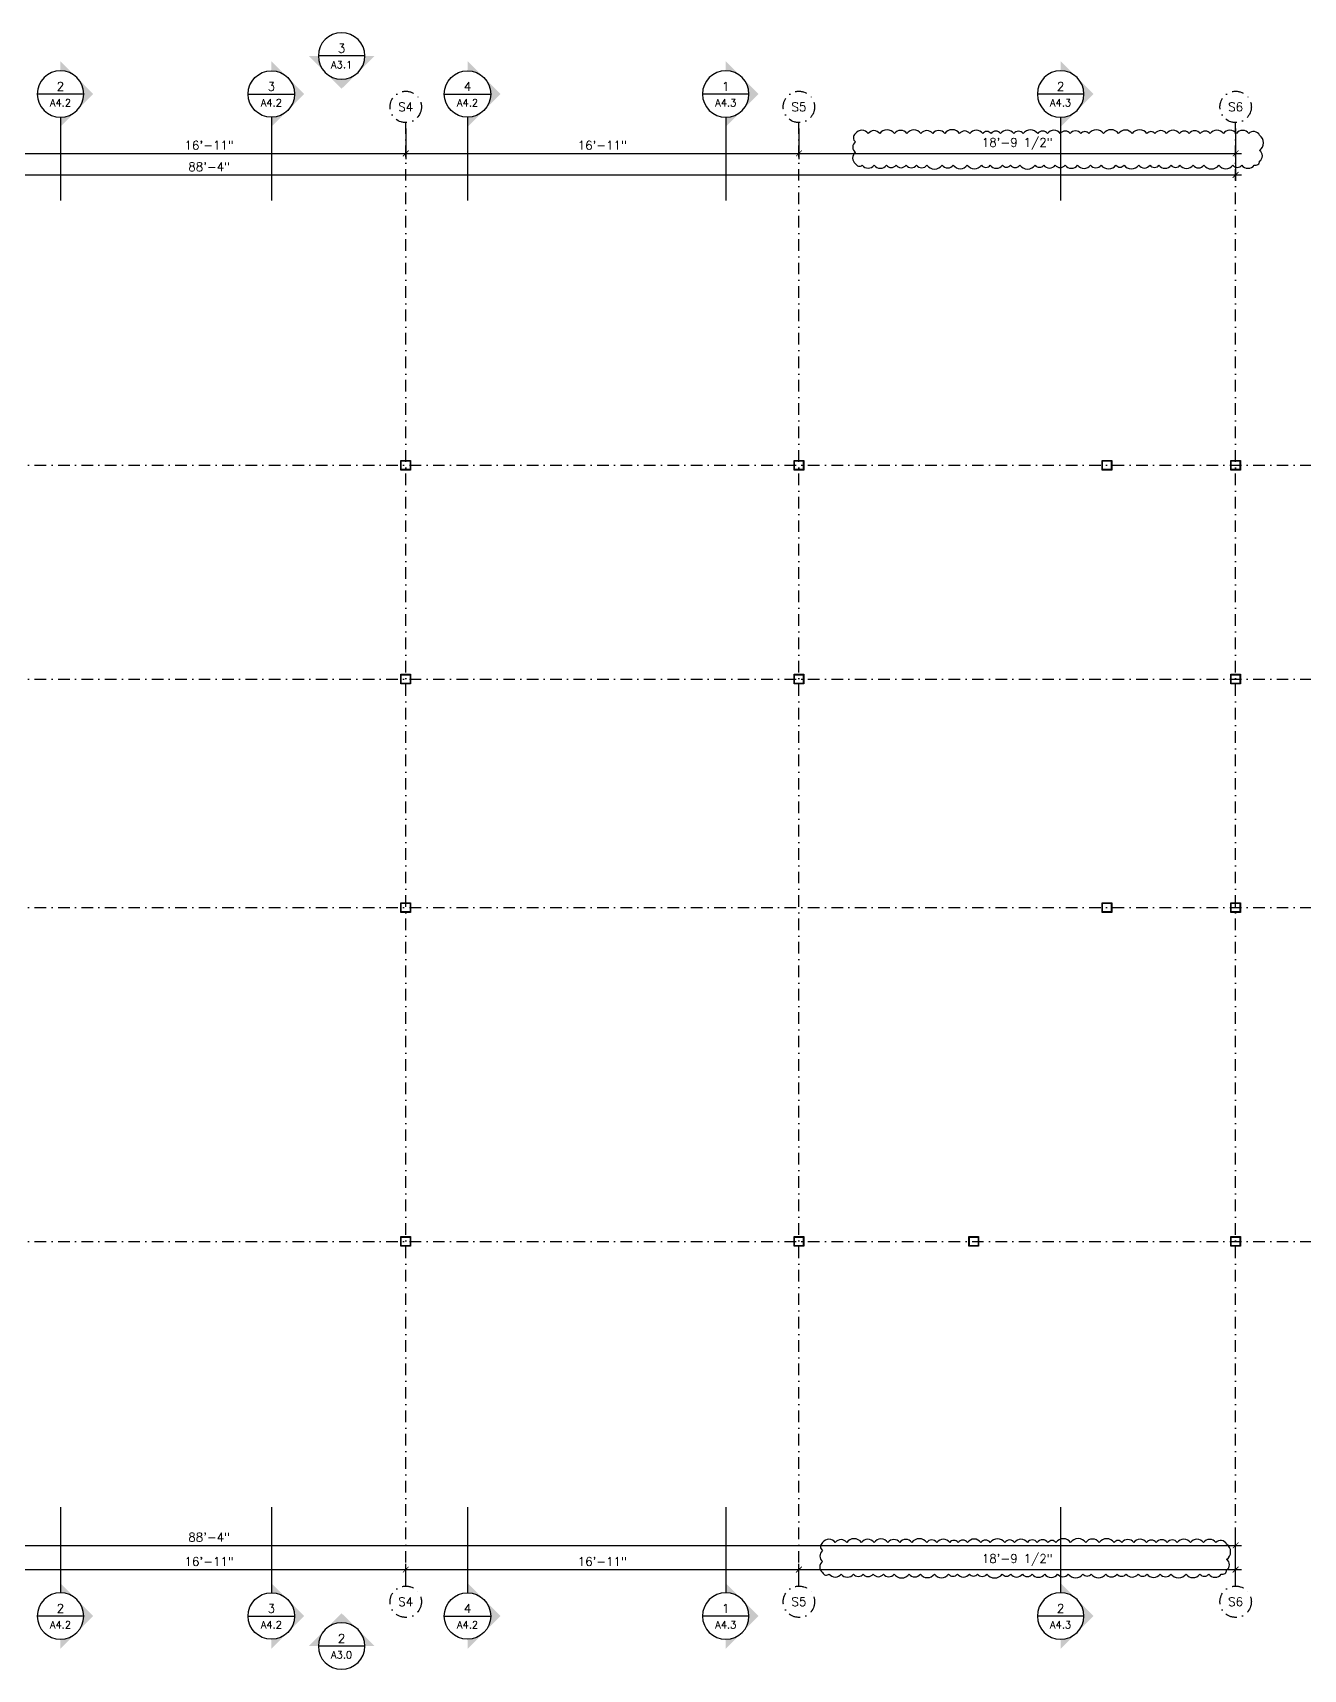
# Model space of a CAD drawing. Header units: inches. Extents: x -5150 to -482, y 8767 to 10802.
# Drawn here: x -4500 to -3844, y 8767 to 9612 of the extents above; entities that cross this region are included whole.
import ezdxf
from ezdxf.enums import TextEntityAlignment as Align

# ---------------------------------------------------------------- set-up
doc = ezdxf.new("R2010")
doc.units = ezdxf.units.IN
doc.header["$LTSCALE"] = 24
doc.header["$MEASUREMENT"] = 0
doc.linetypes.add('DASHDOT', pattern=[1, 0.5, -0.25, 0, -0.25])
for name, color, linetype in [('A-ANNO-DIMS-S', 2, 'Continuous'), ('A-ANNO-REV1', 3, 'Continuous'), ('A-ANNO-TEXT-S', 4, 'Continuous'), ('S-ANNO-SYMB', 1, 'Continuous'), ('S-COL-0', 6, 'Continuous'), ('S-COL-1', 6, 'Continuous'), ('S-COL-2', 6, 'Continuous'), ('S-GRID-STEEL', 1, 'DASHDOT')]:
    doc.layers.add(name, color=color, linetype=linetype)
doc.styles.add('LOWDO_TEXT', font='simplex.shx')
doc.dimstyles.new('LOWDO_DIM_48', dxfattribs={"dimscale": 48, "dimtxt": 0.09375, "dimasz": 0.0625, "dimexe": 0.0625, "dimexo": 0.0625, "dimgap": 0.03125, "dimtad": 1, "dimdec": 3, "dimzin": 3, "dimdsep": 46, "dimlunit": 4, "dimtxsty": 'LOWDO_TEXT', "dimblk1": 'ARCHTICK', "dimblk2": 'ARCHTICK', "dimsah": 1, "dimcen": 0.0625, "dimdle": 0.0625, "dimclrd": 2, "dimclre": 2, "dimclrt": 3, "dimadec": 0, "dimazin": 0, "dimtfac": 1, "dimtdec": 3, "dimtmove": 1, "dimatfit": 3, "dimldrblk": 'ARCHTICK', "dimfxl": 1, "dimfrac": 2, "dimtolj": 1, "dimtzin": 0, "dimarcsym": 0})

# ---------------------------------------------------------------- blocks, each defined once
blk = doc.blocks.new('_ARCHTICK')
at = {"color": 0, "linetype": 'ByBlock', "const_width": 0.15}
blk.add_lwpolyline([(-0.5, -0.5), (0.5, 0.5)], dxfattribs=at)
blk = doc.blocks.new('*D171')
at = {"layer": 'A-ANNO-DIMS-S', "color": 2, "lineweight": -2, "transparency": 16777216}
for p, q in [((-4939.09, 9562.84), (-4939.09, 9546.93)), ((-4713.59, 9562.84), (-4713.59, 9546.93)), ((-4942.09, 9549.93), (-4710.59, 9549.93))]:
    blk.add_line(p, q, dxfattribs=at)
at = {"layer": 'DEFPOINTS', "color": 0, "transparency": 16777216}
for p in [(-4939.09, 9565.84), (-4713.59, 9565.84), (-4713.59, 9549.93), (-4310.34, 9505.84), (-4064.84, 9505.84), (-4064.84, 9496.6)]:
    blk.add_point(p, dxfattribs=at)
at = {"layer": 'A-ANNO-DIMS-S', "color": 2, "lineweight": -2, "transparency": 16777216, "xscale": 3, "yscale": 3, "zscale": 3, "rotation": 180}
blk.add_blockref('_ARCHTICK', (-4939.09, 9549.93), dxfattribs=at)
at = {"layer": 'A-ANNO-DIMS-S', "color": 2, "lineweight": -2, "transparency": 16777216, "xscale": 3, "yscale": 3, "zscale": 3}
blk.add_blockref('_ARCHTICK', (-4713.59, 9549.93), dxfattribs=at)
at = {"layer": 'A-ANNO-DIMS-S', "color": 3, "transparency": 16777216, "insert": (-4826.34, 9554.85), "char_height": 4.5, "attachment_point": 5, "style": 'LOWDO_TEXT'}
blk.add_mtext('\\A1;18\'-9 1/2"', dxfattribs=at)
blk = doc.blocks.new('*D165')
at = {"layer": 'A-ANNO-DIMS-S', "color": 2, "lineweight": -2, "transparency": 16777216}
for p, q in [((-4510.59, 9562.84), (-4510.59, 9546.93)), ((-4307.59, 9562.84), (-4307.59, 9546.93)), ((-4513.59, 9549.93), (-4304.59, 9549.93))]:
    blk.add_line(p, q, dxfattribs=at)
at = {"layer": 'DEFPOINTS', "color": 0, "transparency": 16777216}
for p in [(-4510.59, 9565.84), (-4307.59, 9565.84), (-4307.59, 9549.93), (-4455.34, 8879.32), (-4663.59, 8857.85), (-4455.34, 8857.85)]:
    blk.add_point(p, dxfattribs=at)
at = {"layer": 'A-ANNO-DIMS-S', "color": 2, "lineweight": -2, "transparency": 16777216, "xscale": 3, "yscale": 3, "zscale": 3, "rotation": 180}
blk.add_blockref('_ARCHTICK', (-4510.59, 9549.93), dxfattribs=at)
at = {"layer": 'A-ANNO-DIMS-S', "color": 2, "lineweight": -2, "transparency": 16777216, "xscale": 3, "yscale": 3, "zscale": 3}
blk.add_blockref('_ARCHTICK', (-4307.59, 9549.93), dxfattribs=at)
at = {"layer": 'A-ANNO-DIMS-S', "color": 3, "transparency": 16777216, "insert": (-4409.09, 9554.1), "char_height": 4.5, "attachment_point": 5, "style": 'LOWDO_TEXT'}
blk.add_mtext('\\A1;16\'-11"', dxfattribs=at)
blk = doc.blocks.new('*D166')
at = {"layer": 'A-ANNO-DIMS-S', "color": 2, "lineweight": -2, "transparency": 16777216}
for p, q in [((-4307.59, 9562.84), (-4307.59, 9546.93)), ((-4104.59, 9562.84), (-4104.59, 9546.93)), ((-4310.59, 9549.93), (-4101.59, 9549.93))]:
    blk.add_line(p, q, dxfattribs=at)
at = {"layer": 'DEFPOINTS', "color": 0, "transparency": 16777216}
for p in [(-4307.59, 9565.84), (-4104.59, 9565.84), (-4104.59, 9549.93), (-4302.84, 8879.32), (-4302.84, 8869.85), (-4455.34, 8857.85)]:
    blk.add_point(p, dxfattribs=at)
at = {"layer": 'A-ANNO-DIMS-S', "color": 2, "lineweight": -2, "transparency": 16777216, "xscale": 3, "yscale": 3, "zscale": 3, "rotation": 180}
blk.add_blockref('_ARCHTICK', (-4307.59, 9549.93), dxfattribs=at)
at = {"layer": 'A-ANNO-DIMS-S', "color": 2, "lineweight": -2, "transparency": 16777216, "xscale": 3, "yscale": 3, "zscale": 3}
blk.add_blockref('_ARCHTICK', (-4104.59, 9549.93), dxfattribs=at)
at = {"layer": 'A-ANNO-DIMS-S', "color": 3, "transparency": 16777216, "insert": (-4206.09, 9554.1), "char_height": 4.5, "attachment_point": 5, "style": 'LOWDO_TEXT'}
blk.add_mtext('\\A1;16\'-11"', dxfattribs=at)
blk = doc.blocks.new('*D167')
at = {"layer": 'A-ANNO-DIMS-S', "color": 2, "lineweight": -2, "transparency": 16777216}
for p, q in [((-4104.59, 9562.84), (-4104.59, 9546.93)), ((-3879.09, 9562.84), (-3879.09, 9546.93)), ((-4107.59, 9549.93), (-3876.09, 9549.93))]:
    blk.add_line(p, q, dxfattribs=at)
at = {"layer": 'DEFPOINTS', "color": 0, "transparency": 16777216}
for p in [(-4104.59, 9565.84), (-3879.09, 9565.84), (-3879.09, 9549.93), (-4064.84, 8879.32), (-4302.84, 8869.85), (-4064.84, 8869.85)]:
    blk.add_point(p, dxfattribs=at)
at = {"layer": 'A-ANNO-DIMS-S', "color": 2, "lineweight": -2, "transparency": 16777216, "xscale": 3, "yscale": 3, "zscale": 3, "rotation": 180}
blk.add_blockref('_ARCHTICK', (-4104.59, 9549.93), dxfattribs=at)
at = {"layer": 'A-ANNO-DIMS-S', "color": 2, "lineweight": -2, "transparency": 16777216, "xscale": 3, "yscale": 3, "zscale": 3}
blk.add_blockref('_ARCHTICK', (-3879.09, 9549.93), dxfattribs=at)
at = {"layer": 'A-ANNO-DIMS-S', "color": 3, "transparency": 16777216, "insert": (-3991.84, 9554.85), "char_height": 4.5, "attachment_point": 5, "style": 'LOWDO_TEXT'}
blk.add_mtext('\\A1;18\'-9 1/2"', dxfattribs=at)
blk = doc.blocks.new('*D104')
at = {"layer": 'A-ANNO-DIMS-S', "color": 2, "lineweight": -2, "transparency": 16777216}
for p, q in [((-4513.59, 8818.35), (-4304.59, 8818.35)), ((-4510.59, 8812.85), (-4510.59, 8821.35)), ((-4307.59, 8812.85), (-4307.59, 8821.35))]:
    blk.add_line(p, q, dxfattribs=at)
at = {"layer": 'DEFPOINTS', "color": 0, "transparency": 16777216}
for p in [(-4307.59, 8818.35), (-4510.59, 8809.85), (-4307.59, 8809.85)]:
    blk.add_point(p, dxfattribs=at)
at = {"layer": 'A-ANNO-DIMS-S', "color": 2, "lineweight": -2, "transparency": 16777216, "xscale": 3, "yscale": 3, "zscale": 3, "rotation": 180}
blk.add_blockref('_ARCHTICK', (-4510.59, 8818.35), dxfattribs=at)
at = {"layer": 'A-ANNO-DIMS-S', "color": 2, "lineweight": -2, "transparency": 16777216, "xscale": 3, "yscale": 3, "zscale": 3}
blk.add_blockref('_ARCHTICK', (-4307.59, 8818.35), dxfattribs=at)
at = {"layer": 'A-ANNO-DIMS-S', "color": 3, "transparency": 16777216, "insert": (-4409.09, 8822.53), "char_height": 4.5, "attachment_point": 5, "style": 'LOWDO_TEXT'}
blk.add_mtext('\\A1;16\'-11"', dxfattribs=at)
blk = doc.blocks.new('*D105')
at = {"layer": 'A-ANNO-DIMS-S', "color": 2, "lineweight": -2, "transparency": 16777216}
for p, q in [((-4310.59, 8818.35), (-4101.59, 8818.35)), ((-4307.59, 8812.85), (-4307.59, 8821.35)), ((-4104.59, 8812.85), (-4104.59, 8821.35))]:
    blk.add_line(p, q, dxfattribs=at)
at = {"layer": 'DEFPOINTS', "color": 0, "transparency": 16777216}
for p in [(-4104.59, 8818.35), (-4307.59, 8809.85), (-4104.59, 8809.85)]:
    blk.add_point(p, dxfattribs=at)
at = {"layer": 'A-ANNO-DIMS-S', "color": 2, "lineweight": -2, "transparency": 16777216, "xscale": 3, "yscale": 3, "zscale": 3, "rotation": 180}
blk.add_blockref('_ARCHTICK', (-4307.59, 8818.35), dxfattribs=at)
at = {"layer": 'A-ANNO-DIMS-S', "color": 2, "lineweight": -2, "transparency": 16777216, "xscale": 3, "yscale": 3, "zscale": 3}
blk.add_blockref('_ARCHTICK', (-4104.59, 8818.35), dxfattribs=at)
at = {"layer": 'A-ANNO-DIMS-S', "color": 3, "transparency": 16777216, "insert": (-4206.09, 8822.53), "char_height": 4.5, "attachment_point": 5, "style": 'LOWDO_TEXT'}
blk.add_mtext('\\A1;16\'-11"', dxfattribs=at)
blk = doc.blocks.new('*D106')
at = {"layer": 'A-ANNO-DIMS-S', "color": 2, "lineweight": -2, "transparency": 16777216}
for p, q in [((-4107.59, 8818.35), (-3876.09, 8818.35)), ((-4104.59, 8812.85), (-4104.59, 8821.35)), ((-3879.09, 8812.85), (-3879.09, 8821.35))]:
    blk.add_line(p, q, dxfattribs=at)
at = {"layer": 'DEFPOINTS', "color": 0, "transparency": 16777216}
for p in [(-3879.09, 8818.35), (-4104.59, 8809.85), (-3879.09, 8809.85)]:
    blk.add_point(p, dxfattribs=at)
at = {"layer": 'A-ANNO-DIMS-S', "color": 2, "lineweight": -2, "transparency": 16777216, "xscale": 3, "yscale": 3, "zscale": 3, "rotation": 180}
blk.add_blockref('_ARCHTICK', (-4104.59, 8818.35), dxfattribs=at)
at = {"layer": 'A-ANNO-DIMS-S', "color": 2, "lineweight": -2, "transparency": 16777216, "xscale": 3, "yscale": 3, "zscale": 3}
blk.add_blockref('_ARCHTICK', (-3879.09, 8818.35), dxfattribs=at)
at = {"layer": 'A-ANNO-DIMS-S', "color": 3, "transparency": 16777216, "insert": (-3991.84, 8823.28), "char_height": 4.5, "attachment_point": 5, "style": 'LOWDO_TEXT'}
blk.add_mtext('\\A1;18\'-9 1/2"', dxfattribs=at)
blk = doc.blocks.new('*D99')
at = {"layer": 'A-ANNO-DIMS-S', "color": 2, "lineweight": -2, "transparency": 16777216}
for p, q in [((-4939.09, 9562.84), (-4939.09, 9535.83)), ((-3879.09, 9562.84), (-3879.09, 9535.83)), ((-4942.09, 9538.83), (-3876.09, 9538.83))]:
    blk.add_line(p, q, dxfattribs=at)
at = {"layer": 'DEFPOINTS', "color": 0, "transparency": 16777216}
for p in [(-4939.09, 9565.84), (-3879.09, 9565.84), (-3879.09, 9538.83)]:
    blk.add_point(p, dxfattribs=at)
at = {"layer": 'A-ANNO-DIMS-S', "color": 2, "lineweight": -2, "transparency": 16777216, "xscale": 3, "yscale": 3, "zscale": 3, "rotation": 180}
blk.add_blockref('_ARCHTICK', (-4939.09, 9538.83), dxfattribs=at)
at = {"layer": 'A-ANNO-DIMS-S', "color": 2, "lineweight": -2, "transparency": 16777216, "xscale": 3, "yscale": 3, "zscale": 3}
blk.add_blockref('_ARCHTICK', (-3879.09, 9538.83), dxfattribs=at)
at = {"layer": 'A-ANNO-DIMS-S', "color": 3, "transparency": 16777216, "insert": (-4409.09, 9543.01), "char_height": 4.5, "attachment_point": 5, "style": 'LOWDO_TEXT'}
blk.add_mtext('\\A1;88\'-4"', dxfattribs=at)
blk = doc.blocks.new('*D109')
at = {"layer": 'A-ANNO-DIMS-S', "color": 2, "lineweight": -2, "transparency": 16777216}
for p, q in [((-4942.09, 8830.87), (-3876.09, 8830.87)), ((-4939.09, 8812.85), (-4939.09, 8833.87)), ((-3879.09, 8812.85), (-3879.09, 8833.87))]:
    blk.add_line(p, q, dxfattribs=at)
at = {"layer": 'DEFPOINTS', "color": 0, "transparency": 16777216}
for p in [(-3879.09, 8830.87), (-4939.09, 8809.85), (-3879.09, 8809.85)]:
    blk.add_point(p, dxfattribs=at)
at = {"layer": 'A-ANNO-DIMS-S', "color": 2, "lineweight": -2, "transparency": 16777216, "xscale": 3, "yscale": 3, "zscale": 3, "rotation": 180}
blk.add_blockref('_ARCHTICK', (-4939.09, 8830.87), dxfattribs=at)
at = {"layer": 'A-ANNO-DIMS-S', "color": 2, "lineweight": -2, "transparency": 16777216, "xscale": 3, "yscale": 3, "zscale": 3}
blk.add_blockref('_ARCHTICK', (-3879.09, 8830.87), dxfattribs=at)
at = {"layer": 'A-ANNO-DIMS-S', "color": 3, "transparency": 16777216, "insert": (-4409.09, 8835.05), "char_height": 4.5, "attachment_point": 5, "style": 'LOWDO_TEXT'}
blk.add_mtext('\\A1;88\'-4"', dxfattribs=at)
blk = doc.blocks.new('LOWDO_Section_head')
h = blk.add_hatch(color=1)
h.paths.add_polyline_path([(-0.353, 0), (-0.177, -0.177, -0.414214), (-0.177, 0.177)])
h.paths.add_polyline_path([(-0.177, -0.177), (0, -0.353), (0, -0.25, -0.198912)])
h.paths.add_polyline_path([(-0.177, 0.177, -0.198912), (0, 0.25), (0, 0.353)])
blk = doc.blocks.new('SECTION_MARKER_b')
at = {"color": 1}
blk.add_line((3255.308, -542.181), (3255.808, -542.181), dxfattribs=at)
blk.add_circle((3255.558, -542.181), 0.25, dxfattribs=at)
at = {"color": 3, "style": 'LOWDO_TEXT'}
for tag, height, p in [('NO', 0.0938, (3255.558, -542.099)), ('SHEET', 0.0781, (3255.558, -542.275))]:
    blk.add_attdef(tag, text='', height=height, dxfattribs=at).set_placement(p, align=Align.MIDDLE_CENTER)
for tag, p in [('NOTE1', (3255.902, -542.275)), ('NOTE2', (3255.902, -542.395))]:
    blk.add_attdef(tag, text='', height=0.0781, dxfattribs=at).set_placement(p, align=Align.MIDDLE_LEFT)

msp = doc.modelspace()

# ---------------------------------------------------------------- linework, layer by layer
at = {"layer": 'A-ANNO-REV1'}
for points in [[(-4075.3615, 9560.1353, 0.52056705), (-4075.3615, 9555.9157, 0.52056705), (-4075.3615, 9550.3989, 0.52056705), (-4075.3615, 9544.6071, 0.52056705), (-4071.8917, 9543.8852, 0.52056705), (-4065.7488, 9543.8852, 0.52056705), (-4059.3905, 9543.8852, 0.52056705), (-4054.4493, 9543.8852, 0.52056705), (-4049.2518, 9543.8852, 0.52056705), (-4043.9179, 9543.8852, 0.52056705), (-4038.4686, 9543.8852, 0.52056705), (-4030.6614, 9543.8852, 0.52056705), (-4024.8772, 9543.8852, 0.52056705), (-4017.6607, 9543.8852, 0.52056705), (-4010.3732, 9543.8852, 0.52056705), (-4005.7785, 9543.8852, 0.52056705), (-3999.5349, 9543.8852, 0.52056705), (-3995.3436, 9543.8852, 0.52056705), (-3990.5004, 9543.8852, 0.52056705), (-3982.6309, 9543.8852, 0.52056705), (-3978.1862, 9543.8852, 0.52056705), (-3972.2286, 9543.8852, 0.52056705), (-3967.1291, 9543.8852, 0.52056705), (-3960.6862, 9543.8852, 0.52056705), (-3954.0132, 9543.8852, 0.52056705), (-3948.5157, 9543.8852, 0.52056705), (-3940.9197, 9543.8852, 0.52056705), (-3936.6821, 9543.8852, 0.52056705), (-3929.1442, 9543.8852, 0.52056705), (-3923.2939, 9543.8852, 0.52056705), (-3918.6866, 9543.8852, 0.52056705), (-3912.4349, 9543.8852, 0.52056705), (-3907.8564, 9543.8852, 0.52056705), (-3901.0559, 9543.8852, 0.52056705), (-3895.4766, 9543.8852, 0.52056705), (-3887.7257, 9543.8852, 0.52056705), (-3880.5391, 9543.8852, 0.52056705), (-3875.9348, 9543.8852, 0.52056705), (-3869.4868, 9543.8852, 0.52056705), (-3866.731, 9545.9418, 0.52056705), (-3866.731, 9551.4183, 0.52056705), (-3866.731, 9559.2999, 0.52056705), (-3872.3613, 9560.1353, 0.52056705), (-3878.7059, 9560.1353, 0.52056705), (-3885.4311, 9560.1353, 0.52056705), (-3892.226, 9560.1353, 0.52056705), (-3897.3873, 9560.1353, 0.52056705), (-3903.0958, 9560.1353, 0.52056705), (-3908.1034, 9560.1353, 0.52056705), (-3914.7484, 9560.1353, 0.52056705), (-3920.8054, 9560.1353, 0.52056705), (-3924.8715, 9560.1353, 0.52056705), (-3932.524, 9560.1353, 0.52056705), (-3939.5274, 9560.1353, 0.52056705), (-3947.2958, 9560.1353, 0.52056705), (-3954.8761, 9560.1353, 0.52056705), (-3959.0181, 9560.1353, 0.52056705), (-3964.5278, 9560.1353, 0.52056705), (-3969.6405, 9560.1353, 0.52056705), (-3976.2306, 9560.1353, 0.52056705), (-3981.3155, 9560.1353, 0.52056705), (-3988.7739, 9560.1353, 0.52056705), (-3993.6231, 9560.1353, 0.52056705), (-4000.5136, 9560.1353, 0.52056705), (-4005.3947, 9560.1353, 0.52056705), (-4009.6937, 9560.1353, 0.52056705), (-4016.3718, 9560.1353, 0.52056705), (-4021.6062, 9560.1353, 0.52056705), (-4029.3161, 9560.1353, 0.52056705), (-4035.4922, 9560.1353, 0.52056705), (-4041.6134, 9560.1353, 0.52056705), (-4048.804, 9560.1353, 0.52056705), (-4055.2653, 9560.1353, 0.52056705), (-4062.8973, 9560.1353, 0.52056705), (-4068.8091, 9560.1353, 0.52056705)], [(-4092.364, 8832.3183, 0.52056705), (-4092.364, 8828.0987, 0.52056705), (-4092.364, 8822.5819, 0.52056705), (-4092.364, 8816.7901, 0.52056705), (-4088.8941, 8816.0682, 0.52056705), (-4082.7512, 8816.0682, 0.52056705), (-4076.3929, 8816.0682, 0.52056705), (-4071.4517, 8816.0682, 0.52056705), (-4066.2543, 8816.0682, 0.52056705), (-4060.9204, 8816.0682, 0.52056705), (-4055.471, 8816.0682, 0.52056705), (-4047.6639, 8816.0682, 0.52056705), (-4041.8796, 8816.0682, 0.52056705), (-4034.6631, 8816.0682, 0.52056705), (-4027.3757, 8816.0682, 0.52056705), (-4022.7809, 8816.0682, 0.52056705), (-4016.5373, 8816.0682, 0.52056705), (-4012.346, 8816.0682, 0.52056705), (-4007.5029, 8816.0682, 0.52056705), (-3999.6334, 8816.0682, 0.52056705), (-3995.1886, 8816.0682, 0.52056705), (-3989.2311, 8816.0682, 0.52056705), (-3984.1315, 8816.0682, 0.52056705), (-3977.6886, 8816.0682, 0.52056705), (-3971.0157, 8816.0682, 0.52056705), (-3965.5182, 8816.0682, 0.52056705), (-3957.9221, 8816.0682, 0.52056705), (-3953.6846, 8816.0682, 0.52056705), (-3946.1466, 8816.0682, 0.52056705), (-3940.2963, 8816.0682, 0.52056705), (-3935.689, 8816.0682, 0.52056705), (-3929.4374, 8816.0682, 0.52056705), (-3924.8589, 8816.0682, 0.52056705), (-3918.0584, 8816.0682, 0.52056705), (-3912.4791, 8816.0682, 0.52056705), (-3904.7281, 8816.0682, 0.52056705), (-3897.5415, 8816.0682, 0.52056705), (-3892.9372, 8816.0682, 0.52056705), (-3886.4893, 8816.0682, 0.52056705), (-3883.7335, 8818.1248, 0.52056705), (-3883.7335, 8823.6012, 0.52056705), (-3883.7335, 8831.4828, 0.52056705), (-3889.3637, 8832.3183, 0.52056705), (-3895.7084, 8832.3183, 0.52056705), (-3902.4336, 8832.3183, 0.52056705), (-3909.2284, 8832.3183, 0.52056705), (-3914.3897, 8832.3183, 0.52056705), (-3920.0983, 8832.3183, 0.52056705), (-3925.1059, 8832.3183, 0.52056705), (-3931.7509, 8832.3183, 0.52056705), (-3937.8078, 8832.3183, 0.52056705), (-3941.874, 8832.3183, 0.52056705), (-3949.5264, 8832.3183, 0.52056705), (-3956.5298, 8832.3183, 0.52056705), (-3964.2982, 8832.3183, 0.52056705), (-3971.8785, 8832.3183, 0.52056705), (-3976.0205, 8832.3183, 0.52056705), (-3981.5302, 8832.3183, 0.52056705), (-3986.6429, 8832.3183, 0.52056705), (-3993.2331, 8832.3183, 0.52056705), (-3998.3179, 8832.3183, 0.52056705), (-4005.7763, 8832.3183, 0.52056705), (-4010.6256, 8832.3183, 0.52056705), (-4017.516, 8832.3183, 0.52056705), (-4022.3972, 8832.3183, 0.52056705), (-4026.6961, 8832.3183, 0.52056705), (-4033.3742, 8832.3183, 0.52056705), (-4038.6086, 8832.3183, 0.52056705), (-4046.3186, 8832.3183, 0.52056705), (-4052.4946, 8832.3183, 0.52056705), (-4058.6158, 8832.3183, 0.52056705), (-4065.8065, 8832.3183, 0.52056705), (-4072.2677, 8832.3183, 0.52056705), (-4079.8998, 8832.3183, 0.52056705), (-4085.8116, 8832.3183, 0.52056705)]]:
    msp.add_lwpolyline(points, format="xyb", close=True, dxfattribs=at)
at = {"layer": 'S-ANNO-SYMB'}
for points in [[(-4485.8732, 9568.6023), (-4485.8732, 9525.587)], [(-4376.9563, 9568.6023), (-4376.9563, 9525.587)], [(-4275.6583, 9568.6023), (-4275.6583, 9525.587)], [(-4142.3842, 9568.6023), (-4142.3842, 9525.587)], [(-3969.4837, 9568.6023), (-3969.4837, 9525.587)], [(-4485.8732, 8850.6404), (-4485.8732, 8806.3751)], [(-4376.9563, 8850.6404), (-4376.9563, 8806.3751)], [(-4275.6583, 8850.6404), (-4275.6583, 8806.3751)], [(-4142.3842, 8850.6404), (-4142.3842, 8806.3751)], [(-3969.4837, 8850.6404), (-3969.4837, 8806.3751)]]:
    msp.add_lwpolyline(points, dxfattribs=at)
at = {"layer": 'S-COL-0'}
for points in [[(-3881.623, 9391.3513), (-3876.623, 9391.3513), (-3876.623, 9386.3513), (-3881.623, 9386.3513)], [(-3881.373, 9391.1013), (-3876.873, 9391.1013), (-3876.873, 9386.6013), (-3881.373, 9386.6013)], [(-4310.123, 9280.8506), (-4305.123, 9280.8506), (-4305.123, 9275.8506), (-4310.123, 9275.8506)], [(-4309.873, 9280.6006), (-4305.373, 9280.6006), (-4305.373, 9276.1006), (-4309.873, 9276.1006)], [(-4107.123, 9280.8494), (-4102.123, 9280.8494), (-4102.123, 9275.8494), (-4107.123, 9275.8494)], [(-4106.873, 9280.5994), (-4102.373, 9280.5994), (-4102.373, 9276.0994), (-4106.873, 9276.0994)], [(-3881.623, 9280.8481), (-3876.623, 9280.8481), (-3876.623, 9275.8481), (-3881.623, 9275.8481)], [(-3881.373, 9280.5981), (-3876.873, 9280.5981), (-3876.873, 9276.0981), (-3881.373, 9276.0981)], [(-3881.623, 9162.8481), (-3876.623, 9162.8481), (-3876.623, 9157.8481), (-3881.623, 9157.8481)], [(-3881.373, 9162.5981), (-3876.873, 9162.5981), (-3876.873, 9158.0981), (-3881.373, 9158.0981)], [(-3881.623, 8990.3513), (-3876.623, 8990.3513), (-3876.623, 8985.3513), (-3881.623, 8985.3513)], [(-3881.373, 8990.1013), (-3876.873, 8990.1013), (-3876.873, 8985.6013), (-3881.373, 8985.6013)]]:
    msp.add_lwpolyline(points, close=True, dxfattribs=at)
at = {"layer": 'S-COL-1'}
for points in [[(-4310.123, 9391.3537), (-4305.123, 9391.3537), (-4305.123, 9386.3537), (-4310.123, 9386.3537)], [(-4309.873, 9391.1037), (-4305.373, 9391.1037), (-4305.373, 9386.6037), (-4309.873, 9386.6037)], [(-4107.123, 9391.3526), (-4102.123, 9391.3526), (-4102.123, 9386.3526), (-4107.123, 9386.3526)], [(-4106.873, 9391.1026), (-4102.373, 9391.1026), (-4102.373, 9386.6026), (-4106.873, 9386.6026)], [(-4310.123, 9162.8506), (-4305.123, 9162.8506), (-4305.123, 9157.8506), (-4310.123, 9157.8506)], [(-4309.873, 9162.6006), (-4305.373, 9162.6006), (-4305.373, 9158.1006), (-4309.873, 9158.1006)], [(-4310.123, 8990.3537), (-4305.123, 8990.3537), (-4305.123, 8985.3537), (-4310.123, 8985.3537)], [(-4309.873, 8990.1037), (-4305.373, 8990.1037), (-4305.373, 8985.6037), (-4309.873, 8985.6037)], [(-4107.123, 8990.3526), (-4102.123, 8990.3526), (-4102.123, 8985.3526), (-4107.123, 8985.3526)], [(-4106.873, 8990.1026), (-4102.373, 8990.1026), (-4102.373, 8985.6026), (-4106.873, 8985.6026)]]:
    msp.add_lwpolyline(points, close=True, dxfattribs=at)
at = {"layer": 'S-COL-2'}
for points in [[(-3948.0926, 9391.3513), (-3943.0926, 9391.3513), (-3943.0926, 9386.3513), (-3948.0926, 9386.3513)], [(-3947.8426, 9391.1013), (-3943.3426, 9391.1013), (-3943.3426, 9386.6013), (-3947.8426, 9386.6013)], [(-3948.0926, 9162.8481), (-3943.0926, 9162.8481), (-3943.0926, 9157.8481), (-3948.0926, 9157.8481)], [(-3947.8426, 9162.5981), (-3943.3426, 9162.5981), (-3943.3426, 9158.0981), (-3947.8426, 9158.0981)], [(-4016.7926, 8990.3513), (-4011.7926, 8990.3513), (-4011.7926, 8985.3513), (-4016.7926, 8985.3513)], [(-4016.5426, 8990.1013), (-4012.0426, 8990.1013), (-4012.0426, 8985.6013), (-4016.5426, 8985.6013)]]:
    msp.add_lwpolyline(points, close=True, dxfattribs=at)
at = {"layer": 'S-GRID-STEEL', "ltscale": 0.5}
for points in [[(-4307.5926, 8809.8542), (-4307.5926, 9565.8403)], [(-4104.5926, 8809.8542), (-4104.5926, 9565.8403)], [(-3879.0926, 8809.8542), (-3879.0926, 9565.8403)], [(-5092.1066, 9388.8583), (-3723.2878, 9388.8504)], [(-5092.1066, 9278.3551), (-3723.2878, 9278.3472)], [(-5092.1066, 9160.3551), (-3723.2878, 9160.3472)], [(-5092.1066, 8987.8583), (-3723.2878, 8987.8504)]]:
    msp.add_lwpolyline(points, dxfattribs=at)
for centre in [(-4307.5926, 9573.9403), (-4104.5926, 9573.9403), (-3879.0926, 9573.9403), (-4307.5926, 8801.7542), (-4104.5926, 8801.7542), (-3879.0926, 8801.7542)]:
    msp.add_circle(centre, 8.1, dxfattribs=at)

# ---------------------------------------------------------------- block references
at = {"layer": 'S-ANNO-SYMB'}
ref = msp.add_blockref('SECTION_MARKER_b', (151926.0725, 35624.9057), dxfattribs=dict(at, xscale=-48.00000000000005, yscale=48.00000000000005, zscale=48.00000000000016, rotation=359.9999914326694))
ref.add_attrib('NO', '3', dxfattribs={"layer": '0', "color": 3, "height": 4.5, "rotation": 359.9999914, "style": 'LOWDO_TEXT'}).set_placement((-4340.734, 9604.1783), align=Align.MIDDLE_CENTER)
ref.add_attrib('SHEET', 'A3.1', dxfattribs={"layer": '0', "color": 3, "height": 3.75, "rotation": 359.9999914, "style": 'LOWDO_TEXT'}).set_placement((-4340.734, 9595.7322), align=Align.MIDDLE_CENTER)
at = {"layer": 'S-ANNO-SYMB', "yscale": 48.00000000000063, "zscale": 48.00000000000063}
for p, xscale, rotation in [((-4485.8732, 9580.6023), -48.00000000000063, 8.567330353382871e-06), ((-4376.9563, 9580.6023), -48.00000000000063, 8.567330353382871e-06), ((-4340.734, 9600.2497), -48.00000000000063, 270.0000085673304), ((-4275.6583, 9580.6023), -48.00000000000063, 8.567330353382871e-06), ((-4142.3842, 9580.6023), -48.00000000000063, 8.567330353382871e-06), ((-3969.4837, 9580.6023), -48.00000000000063, 8.567330353382871e-06), ((-4485.8732, 8794.3751), -48.00000000000063, 8.567330353382871e-06), ((-4376.9563, 8794.3751), -48.00000000000063, 8.567330353382871e-06), ((-4275.6583, 8794.3751), -48.00000000000063, 8.567330353382871e-06), ((-4142.3842, 8794.3751), -48.00000000000063, 8.567330353382871e-06), ((-3969.4837, 8794.3751), -48.00000000000063, 8.567330353382871e-06), ((-4340.734, 8778.8597), 48.00000000000063, 269.9999914326696)]:
    msp.add_blockref('LOWDO_Section_head', p, dxfattribs=dict(at, xscale=xscale, rotation=rotation))
at = {"layer": 'S-ANNO-SYMB'}
ref = msp.add_blockref('SECTION_MARKER_b', (151780.9333, 35605.2583), dxfattribs=dict(at, xscale=-48.00000000000006, yscale=48.00000000000006, zscale=48.00000000000016, rotation=359.9999914326695))
ref.add_attrib('NO', '2', dxfattribs={"layer": '0', "color": 3, "height": 4.5, "rotation": 359.9999914, "style": 'LOWDO_TEXT'}).set_placement((-4485.8732, 9584.5309), align=Align.MIDDLE_CENTER)
ref.add_attrib('SHEET', 'A4.2', dxfattribs={"layer": '0', "color": 3, "height": 3.75, "rotation": 359.9999914, "style": 'LOWDO_TEXT'}).set_placement((-4485.8732, 9576.0848), align=Align.MIDDLE_CENTER)
at = {"layer": 'S-ANNO-SYMB', "xscale": 48.00000000000006, "yscale": 48.00000000000006, "zscale": 48.00000000000006, "rotation": 8.567330493327273e-06}
for p, values in [((-160643.7628, 35605.2583), {'NO': '3', 'SHEET': 'A4.2'}), ((-160542.4648, 35605.2583), {'NO': '4', 'SHEET': 'A4.2'}), ((-160643.7628, 34819.0311), {'NO': '3', 'SHEET': 'A4.2'}), ((-160542.4648, 34819.0311), {'NO': '4', 'SHEET': 'A4.2'})]:
    msp.add_blockref('SECTION_MARKER_b', p, dxfattribs=at).add_auto_attribs(values)
at = {"layer": 'S-ANNO-SYMB'}
ref = msp.add_blockref('SECTION_MARKER_b', (152124.4223, 35605.2583), dxfattribs=dict(at, xscale=-48.00000000000006, yscale=48.00000000000006, zscale=48.00000000000016, rotation=359.9999914326695))
ref.add_attrib('NO', '1', dxfattribs={"layer": '0', "color": 3, "height": 4.5, "rotation": 359.9999914, "style": 'LOWDO_TEXT'}).set_placement((-4142.3842, 9584.5309), align=Align.MIDDLE_CENTER)
ref.add_attrib('SHEET', 'A4.3', dxfattribs={"layer": '0', "color": 3, "height": 3.75, "rotation": 359.9999914, "style": 'LOWDO_TEXT'}).set_placement((-4142.3842, 9576.0848), align=Align.MIDDLE_CENTER)
ref = msp.add_blockref('SECTION_MARKER_b', (152297.3229, 35605.2583), dxfattribs=dict(at, xscale=-48.00000000000005, yscale=48.00000000000005, zscale=48.00000000000016, rotation=359.9999914326694))
ref.add_attrib('NO', '2', dxfattribs={"layer": '0', "color": 3, "height": 4.5, "rotation": 359.9999914, "style": 'LOWDO_TEXT'}).set_placement((-3969.4837, 9584.5309), align=Align.MIDDLE_CENTER)
ref.add_attrib('SHEET', 'A4.3', dxfattribs={"layer": '0', "color": 3, "height": 3.75, "rotation": 359.9999914, "style": 'LOWDO_TEXT'}).set_placement((-3969.4837, 9576.0848), align=Align.MIDDLE_CENTER)
ref = msp.add_blockref('SECTION_MARKER_b', (151780.9333, 34819.0311), dxfattribs=dict(at, xscale=-48.00000000000006, yscale=48.00000000000006, zscale=48.00000000000016, rotation=359.9999914326695))
ref.add_attrib('NO', '2', dxfattribs={"layer": '0', "color": 3, "height": 4.5, "rotation": 359.9999914, "style": 'LOWDO_TEXT'}).set_placement((-4485.8732, 8798.3038), align=Align.MIDDLE_CENTER)
ref.add_attrib('SHEET', 'A4.2', dxfattribs={"layer": '0', "color": 3, "height": 3.75, "rotation": 359.9999914, "style": 'LOWDO_TEXT'}).set_placement((-4485.8732, 8789.8577), align=Align.MIDDLE_CENTER)
ref = msp.add_blockref('SECTION_MARKER_b', (152124.4223, 34819.0311), dxfattribs=dict(at, xscale=-48.00000000000006, yscale=48.00000000000006, zscale=48.00000000000016, rotation=359.9999914326695))
ref.add_attrib('NO', '1', dxfattribs={"layer": '0', "color": 3, "height": 4.5, "rotation": 359.9999914, "style": 'LOWDO_TEXT'}).set_placement((-4142.3842, 8798.3038), align=Align.MIDDLE_CENTER)
ref.add_attrib('SHEET', 'A4.3', dxfattribs={"layer": '0', "color": 3, "height": 3.75, "rotation": 359.9999914, "style": 'LOWDO_TEXT'}).set_placement((-4142.3842, 8789.8577), align=Align.MIDDLE_CENTER)
ref = msp.add_blockref('SECTION_MARKER_b', (152297.3228, 34819.0311), dxfattribs=dict(at, xscale=-48.00000000000006, yscale=48.00000000000006, zscale=48.00000000000016, rotation=359.9999914326695))
ref.add_attrib('NO', '2', dxfattribs={"layer": '0', "color": 3, "height": 4.5, "rotation": 359.9999914, "style": 'LOWDO_TEXT'}).set_placement((-3969.4837, 8798.3038), align=Align.MIDDLE_CENTER)
ref.add_attrib('SHEET', 'A4.3', dxfattribs={"layer": '0', "color": 3, "height": 3.75, "rotation": 359.9999914, "style": 'LOWDO_TEXT'}).set_placement((-3969.4837, 8789.8577), align=Align.MIDDLE_CENTER)
ref = msp.add_blockref('SECTION_MARKER_b', (151926.0725, 34803.5157), dxfattribs=dict(at, xscale=-48.00000000000005, yscale=48.00000000000005, zscale=48.00000000000016, rotation=359.9999914326694))
ref.add_attrib('NO', '2', dxfattribs={"layer": '0', "color": 3, "height": 4.5, "rotation": 359.9999914, "style": 'LOWDO_TEXT'}).set_placement((-4340.734, 8782.7884), align=Align.MIDDLE_CENTER)
ref.add_attrib('SHEET', 'A3.0', dxfattribs={"layer": '0', "color": 3, "height": 3.75, "rotation": 359.9999914, "style": 'LOWDO_TEXT'}).set_placement((-4340.734, 8774.3423), align=Align.MIDDLE_CENTER)

# ---------------------------------------------------------------- texts
at = {"layer": 'A-ANNO-TEXT-S', "char_height": 4.5, "width": 3.544383, "attachment_point": 5, "style": 'LOWDO_TEXT'}
for s, insert in [('\\A1;S4', (-4307.5926, 9573.9403)), ('\\A1;S5', (-4104.5926, 9573.9403)), ('\\A1;S6', (-3879.0926, 9573.9403)), ('\\A1;S4', (-4307.5926, 8801.7542)), ('\\A1;S5', (-4104.5926, 8801.7542)), ('\\A1;S6', (-3879.0926, 8801.7542))]:
    msp.add_mtext(s, dxfattribs=dict(at, insert=insert))

# ---------------------------------------------------------------- dimensions: what is measured, and where the dimension line sits
at = {"layer": 'A-ANNO-DIMS-S'}
for base, p1, p2, picture, middle in [((-4713.5926, 9549.9262), (-4939.0926, 9565.8403), (-4713.5926, 9565.8403), '*D171', (-4826.3426, 9554.8548)), ((-3879.0926, 9538.831), (-4939.0926, 9565.8403), (-3879.0926, 9565.8403), '*D99', (-4409.0926, 9543.0095)), ((-4307.5926, 9549.9262), (-4510.5926, 9565.8403), (-4307.5926, 9565.8403), '*D165', (-4409.0926, 9554.1048)), ((-4104.5926, 9549.9262), (-4307.5926, 9565.8403), (-4104.5926, 9565.8403), '*D166', (-4206.0926, 9554.1048)), ((-3879.0926, 9549.9262), (-4104.5926, 9565.8403), (-3879.0926, 9565.8403), '*D167', (-3991.8426, 9554.8548)), ((-3879.0926, 8830.8708), (-4939.0926, 8809.8542), (-3879.0926, 8809.8542), '*D109', (-4409.0926, 8835.0494)), ((-3879.0926, 8818.3543), (-4104.5926, 8809.8542), (-3879.0926, 8809.8542), '*D106', (-3991.8426, 8823.2828)), ((-4307.5926, 8818.3543), (-4510.5926, 8809.8542), (-4307.5926, 8809.8542), '*D104', (-4409.0926, 8822.5328)), ((-4104.5926, 8818.3543), (-4307.5926, 8809.8542), (-4104.5926, 8809.8542), '*D105', (-4206.0926, 8822.5328))]:
    dim = msp.add_linear_dim(base=base, p1=p1, p2=p2, dimstyle='LOWDO_DIM_48', dxfattribs=at)
    dim.commit()
    dim.dimension.update_dxf_attribs({"geometry": picture, "text_midpoint": middle})

doc.saveas('drawing.dxf')
